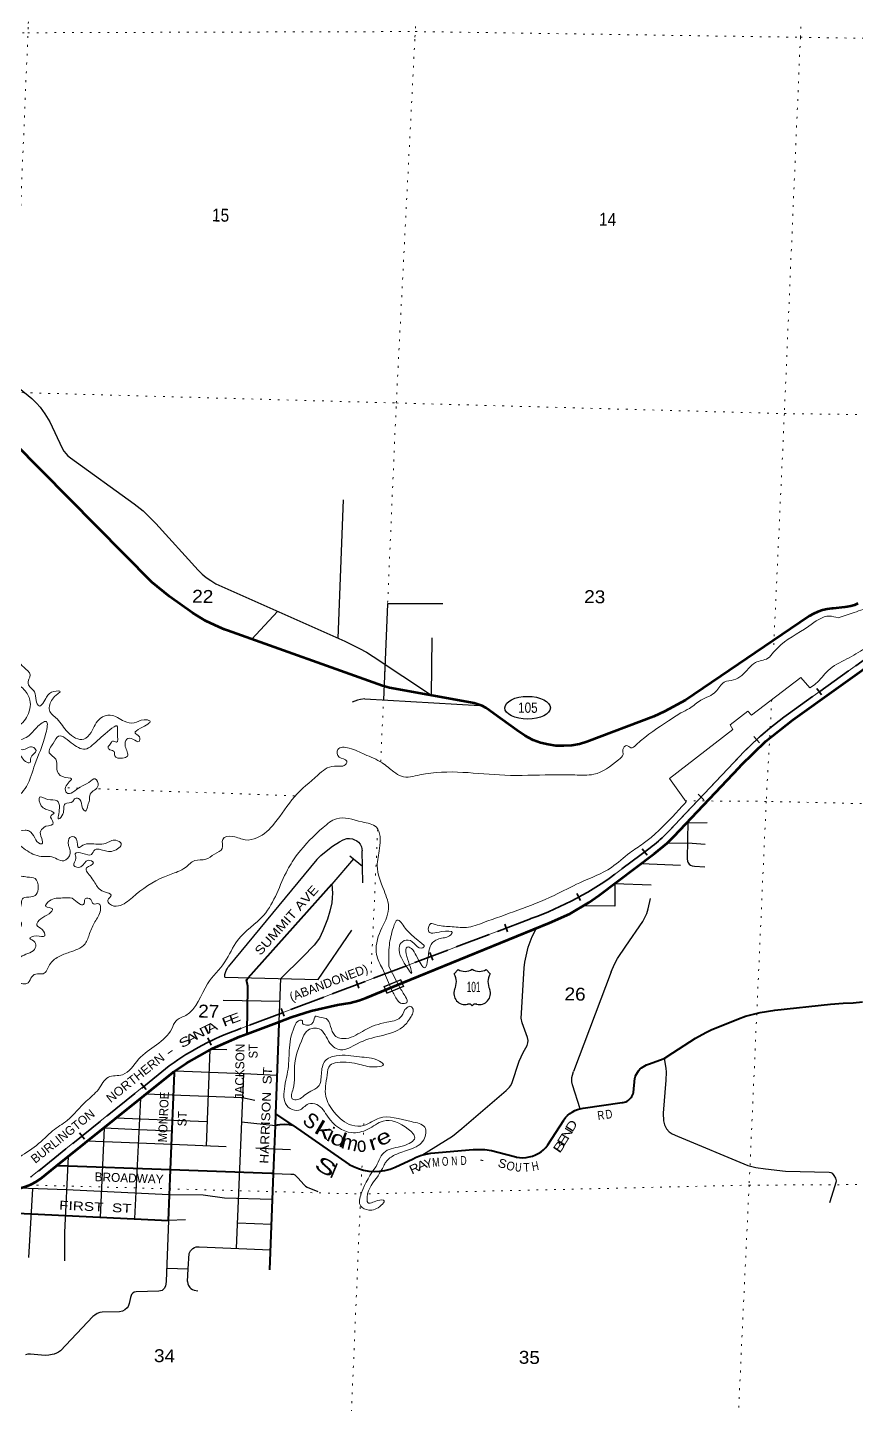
# Model space of a CAD drawing. Header units: feet. Extents: x -757852 to -501257, y -360805 to -170898.
# Drawn here: x -704312 to -693053, y -298636 to -279945 of the extents above; entities that cross this region are included whole.
import ezdxf
from ezdxf.enums import TextEntityAlignment as Align

# ---------------------------------------------------------------- set-up
doc = ezdxf.new("R2010")
doc.units = ezdxf.units.FT
doc.header["$LTSCALE"] = 80
doc.linetypes.add('DOTTED', pattern=[1.5, 0.3, -1.2])
doc.linetypes.add('LONG_DASHED', pattern=[7.5, 6, -1.5])
for name, color, linetype, lineweight in [('16', 7, 'Continuous', 25), ('17', 7, 'Continuous', 25), ('20', 7, 'Continuous', 70), ('23', 7, 'Continuous', 70), ('26', 7, 'Continuous', 40), ('27', 7, 'Continuous', 13), ('29', 7, 'Continuous', 25), ('34', 7, 'Continuous', 13), ('39', 7, 'Continuous', 13), ('41', 7, 'Continuous', 13), ('57', 7, 'Continuous', 13), ('63', 7, 'Continuous', 25), ('7', 7, 'DOTTED', 13)]:
    doc.layers.add(name, color=color, linetype=linetype, lineweight=lineweight)

msp = doc.modelspace()

# ---------------------------------------------------------------- linework, layer by layer
at = {"layer": '16'}
for p, q in [((-698516.27, -292791.43), (-698464.96, -292732.67)), ((-698273.2, -292726.7), (-698273.48, -292726.9)), ((-698081.11, -292732.58), (-698029.72, -292791.43))]:
    msp.add_line(p, q, dxfattribs=at)
for centre, radius, start, end in [((-698709.25, -292902.06), 222.05, 332.97043, 29.75871), ((-698373.88, -292575.01), 182.07, 239.97227, 303.45418), ((-698172.1, -292575.51), 181.52, 236.33975, 300.08743), ((-698172.11, -292575.01), 182.07, 236.54582, 236.59441), ((-697836.75, -292902.06), 222.05, 150.24129, 207.02957), ((-698370.06, -293056.96), 151.42, 159.09177, 283.81923), ((-698175.94, -293056.96), 151.42, 256.18077, 20.90823)]:
    msp.add_arc(centre, radius, start, end, dxfattribs=at)
for centre, major_axis, start_param, end_param in [((-698314.72, -293255.78), (-19.56, 51.67), 4.95877769, 6.28318531), ((-698231.27, -293255.78), (19.56, 51.67), 0, 1.32637542)]:
    msp.add_ellipse(centre, major_axis=major_axis, ratio=0.929097, start_param=start_param, end_param=end_param, dxfattribs=at)
at = {"layer": '17'}
msp.add_ellipse((-697519.39, -289179.05), major_axis=(-309.24, 1), ratio=0.500121, dxfattribs=at)
at = {"layer": '20'}
msp.add_line((-701329.18, -293605.29), (-700892.29, -293439.97), dxfattribs=at)
for points in [[(-700892.29, -293439.97), (-700729.83, -293378.5), (-700457.96, -293291.48), (-700100.22, -293212.77), (-699928.55, -293182.63), (-699812.87, -293153.48), (-699712.49, -293117.29), (-699217.05, -292914.93), (-697221.96, -292100.04), (-696947.22, -291974.61), (-696687.1, -291821.15), (-696551.1, -291725.25), (-695794.58, -291158.61), (-695624.02, -291015.17), (-695554.27, -290946.93), (-695534, -290926.05), (-694645.09, -289988.76), (-694619.01, -289960.12), (-694284.79, -289632.51), (-693918.15, -289341.64), (-692677.36, -288454.7)], [(-702330.24, -294120.51), (-702289.46, -294093.1), (-702155.2, -294002.85), (-701801.09, -293803.73), (-701428.1, -293642.71), (-701329.18, -293605.29)], [(-703917.57, -295395.78), (-702339.46, -294127.92), (-702330.24, -294120.51)], [(-704720.88, -295717.97), (-704526, -295714.27), (-704486.45, -295710.74), (-704411.44, -295697.97), (-704338.18, -295677.44), (-704267.47, -295649.36), (-704200.08, -295614.04), (-704136.75, -295571.87), (-703917.57, -295395.78)]]:
    msp.add_lwpolyline(points, dxfattribs=at)
at = {"layer": '23'}
msp.add_lwpolyline([(-693033.16, -287765.01), (-693080.55, -287785.42), (-693129.82, -287800.76), (-693180.42, -287810.86), (-693210.86, -287814.34), (-693370, -287831.05), (-693386.93, -287832.74), (-693452.16, -287840.41), (-693516.23, -287854.86), (-693578.45, -287875.92), (-693638.11, -287903.38), (-693694.59, -287936.92), (-693707.51, -287945.78), (-695375.73, -289073.41), (-695661.3, -289231.13), (-695803.87, -289296.02), (-696713.47, -289641.44), (-696816.15, -289670.97), (-696921.35, -289689.62), (-697027.92, -289697.16), (-697134.7, -289693.52), (-697240.51, -289678.74), (-697344.2, -289652.98), (-697444.63, -289616.52), (-697454.79, -289612.16), (-697554.66, -289558.49), (-697665.86, -289484.08), (-697972, -289263.05), (-698042.27, -289210.76), (-698088.97, -289179.59), (-698138.67, -289153.47), (-698190.83, -289132.69), (-698244.87, -289117.47), (-698293.77, -289108.79), (-699397, -288909.05), (-699491, -288882.05), (-701598, -288129.05), (-701635.22, -288114.63), (-701707.9, -288086.21), (-701894.75, -287997.16), (-702071.26, -287889.06), (-702383, -287668.05), (-702622, -287474.05), (-710486, -279518.05)], dxfattribs=at)
at = {"layer": '26'}
for p, q in [((-700970.5, -295502.1), (-700945.74, -294849.16)), ((-701020, -296807.05), (-700970.5, -295502.1))]:
    msp.add_line(p, q, dxfattribs=at)
for points in [[(-701329.18, -293605.29), (-701328.79, -293577.1), (-701320.61, -292984.05), (-701320.26, -292959.1), (-701325.23, -292934.05), (-701332.65, -292896.67), (-701337.64, -292871.5), (-701315.45, -292846.67), (-700178, -291574.05)], [(-700704.69, -294851.27), (-699943.67, -295377.13), (-699884.22, -295408.16), (-699816.81, -295435.11), (-699746.95, -295454.87), (-699675.41, -295467.22), (-699602.96, -295472.02), (-699530.41, -295469.23), (-699458.56, -295458.86), (-699388.17, -295441.04), (-699320.04, -295415.97), (-699075.32, -295303.2), (-699040.77, -295285.33), (-698973.91, -295257.31), (-698904.48, -295236.43), (-698833.25, -295222.92), (-698257.99, -295177.2), (-698192.22, -295173.33), (-698101.87, -295176.21), (-698012.32, -295188.52), (-697924.55, -295210.12), (-697680.09, -295275.39), (-697672.66, -295277.03), (-697629.13, -295283.88), (-697585.11, -295286.15), (-697541.11, -295283.8), (-697497.59, -295276.86), (-697455.03, -295265.42), (-697413.9, -295249.58), (-697374.65, -295229.54), (-697337.72, -295205.5), (-697303.49, -295177.73), (-697272.36, -295146.54), (-697244.66, -295112.27), (-697029.08, -294775.36), (-697027.56, -294773.16), (-697003.38, -294742.12), (-696976.09, -294713.78), (-696945.99, -294688.44), (-696913.4, -294666.39), (-696878.69, -294647.87), (-696842.23, -294633.08), (-696804.42, -294622.18), (-696765.68, -294615.29), (-696234.38, -294539.39), (-696221.27, -294537.27), (-696203.28, -294532.68), (-696185.87, -294526.23), (-696169.23, -294518), (-696153.53, -294508.07), (-696138.97, -294496.56), (-696125.68, -294483.58), (-696113.83, -294469.29), (-696103.53, -294453.84), (-696094.91, -294437.4), (-696088.05, -294420.14), (-696083.03, -294402.27), (-696061.39, -294206.56), (-696060.59, -294203.39), (-696052.4, -294177.44), (-696041.54, -294152.48), (-696028.13, -294128.8), (-696012.31, -294106.65), (-695994.27, -294086.27), (-695974.2, -294067.89), (-695952.32, -294051.71), (-695928.86, -294037.91), (-695904.09, -294026.63), (-695878.28, -294018.01), (-695667, -293941.05), (-695548, -293862.05), (-695237.31, -293661.68), (-695101.04, -293585.26), (-695026.61, -293551.01), (-694656.86, -293399.4), (-694558.62, -293365.24), (-694361.46, -293313.72), (-694160, -293283.1), (-693407.24, -293203.82), (-693233.96, -293190.09), (-693099.86, -293184.5), (-692971.1, -293168.59)], [(-700939.66, -294688.91), (-700893.2, -293463.96), (-700892.29, -293439.97)], [(-702370.36, -295451.6), (-702315.5, -294134.99), (-702330.24, -294120.51)], [(-700704.69, -294851.27), (-700731, -294846.88), (-700759.9, -294842.05), (-700821.73, -294837.9), (-700883.66, -294840.25), (-700920, -294845.46), (-700945.74, -294849.16), (-700939.66, -294688.91)], [(-700704.69, -294851.27), (-700913, -294707.32), (-700939.66, -294688.91)], [(-704720.88, -295717.97), (-704721.98, -295746.05), (-704733, -296028.05), (-702399, -296139.05), (-702370.36, -295451.6)], [(-702370.36, -295451.6), (-703885, -295396.95), (-703917.57, -295395.78)], [(-700970.5, -295502.1), (-700997, -295501.15), (-702370.36, -295451.6)]]:
    msp.add_lwpolyline(points, dxfattribs=at)
at = {"layer": '29'}
for p, q in [((-704798.95, -284537.91), (-704251.95, -284982.45)), ((-700024, -286354.05), (-700098.47, -288231.99)), ((-701752.8, -287495.85), (-700002.9, -288275.08)), ((-701266.2, -288249.79), (-700915, -287871.05)), ((-698819, -288229.05), (-698831, -289011.05)), ((-699616.78, -288481.71), (-698813, -289015.05)), ((-699729.03, -289059.5), (-698170.15, -289147.74)), ((-695353, -290739.05), (-695082, -290737.05)), ((-695342.5, -290724.04), (-695351.85, -291230)), ((-699934.38, -291187.79), (-699762.78, -291329.73)), ((-699759.79, -291554.91), (-699764.84, -291122.05)), ((-700384.53, -291239.26), (-701585.45, -292696.68)), ((-700175.89, -291571.6), (-699882.2, -291230.95)), ((-695441, -291318.05), (-695975, -291296.05)), ((-700364, -292869.05), (-699909, -292198.05)), ((-701630.46, -292836.09), (-700364, -292869.05)), ((-700892.25, -293438.96), (-700872, -292855.05)), ((-696386.48, -292762), (-696895.12, -294118.38)), ((-701657, -293149.05), (-700882, -293162.98)), ((-701834.96, -293817.01), (-701887.44, -295128.07)), ((-701606, -293822.05), (-701828, -293817.05)), ((-701378, -294149.05), (-701477.13, -296514.09)), ((-702780, -294483.05), (-702860.6, -296113.97)), ((-701874.95, -294798.7), (-703111.97, -294750.21)), ((-703273, -294882.05), (-703327.63, -296096.02)), ((-701404, -294800.05), (-700945, -294849.05)), ((-700972, -295502.05), (-700735.05, -295508)), ((-704246.53, -295708.97), (-704297, -296640.05)), ((-701459, -296169.05), (-700997, -296188.05)), ((-701981.02, -296495.42), (-701010.01, -296535.25)), ((-702422, -296786.05), (-702130, -296796.05))]:
    msp.add_line(p, q, dxfattribs=at)
for points in [[(-704251.95, -284982.45), (-704188.35, -285042.25), (-704139.17, -285100.49), (-704077.92, -285188.86), (-704010.68, -285297.3), (-703842.02, -285654.78), (-703816.91, -285696.96), (-703786.8, -285733.11), (-703768.73, -285753.19), (-703729.59, -285787.32), (-702862.23, -286409.89), (-702741.77, -286506.29), (-702658.67, -286584.81)], [(-702658.67, -286584.81), (-702570, -286676.05), (-701995.35, -287309.09)], [(-701995.35, -287309.09), (-701941.65, -287363.83), (-701885.44, -287410.02), (-701823.2, -287452.19), (-701752.8, -287495.85)], [(-698671, -287767.05), (-699423, -287766.05), (-699479, -289075.05)], [(-700002.9, -288275.08), (-699804.37, -288373.99), (-699708, -288426.21), (-699616.78, -288481.71)], [(-699729.03, -289059.5), (-699788.31, -289064.84), (-699828.46, -289074.88), (-699900.74, -289105.01)], [(-700384.53, -291239.26), (-700327.96, -291184.54), (-700257.69, -291124.29), (-700171.36, -291058.01), (-700072.97, -290997.77), (-700026.79, -290971.66), (-699976.6, -290955.59), (-699938.45, -290953.58), (-699896.29, -290959.61), (-699878.21, -290967.64), (-699838.06, -290985.72), (-699817.98, -291001.78), (-699793.89, -291029.9), (-699777.82, -291068.06), (-699764.84, -291122.05)], [(-695106, -291033.05), (-695345, -291015.05), (-695625, -291020.05)], [(-695351.85, -291230), (-695348.59, -291259.9), (-695344.58, -291276.97), (-695327.51, -291302.07), (-695309.44, -291316.13), (-695283.34, -291325.17), (-695251.21, -291331.19), (-695113.68, -291337.22)], [(-700178, -291574.05), (-700171.84, -291696.66), (-700172.85, -291756.91), (-700178.87, -291825.19), (-700203.97, -291937.66), (-700236.09, -292050.13), (-700300.34, -292206.78), (-700348.53, -292307.2), (-700420.81, -292403.6), (-700573.41, -292560.25), (-700872, -292855.05)], [(-695841, -291587.05), (-696333, -291568.05), (-696334, -291872.05), (-696750.1, -291868.53)], [(-696386.48, -292762), (-696341.45, -292658.66), (-696297.28, -292580.33), (-696184.85, -292413.64), (-695955.95, -292078.25), (-695921.82, -292018), (-695901.74, -291973.82), (-695881.67, -291909.55), (-695849.54, -291766.96)], [(-698956, -295250.05), (-698539.41, -294996.32), (-698414.92, -294887.87), (-697812.57, -294373.73), (-697767.39, -294327.54), (-697751.33, -294309.46), (-697736.27, -294281.35), (-697635.88, -293976.07), (-697579.66, -293859.59), (-697525.44, -293763.18), (-697515.41, -293727.04), (-697513.4, -293694.89), (-697523.44, -293654.73), (-697595.72, -293453.9), (-697607.77, -293393.64), (-697603.75, -293325.36), (-697567.61, -292710.8), (-697556.56, -292630.46), (-697531.47, -292509.97), (-697510.38, -292427.61), (-697486.28, -292357.32), (-697456.16, -292283.01), (-697399.94, -292172.55)], [(-701630.46, -292836.09), (-701630.52, -292799.24), (-701623.49, -292772.13), (-701613.45, -292745.01), (-701602.41, -292721.92), (-701585.45, -292696.68)], [(-695667, -293941.05), (-695643.73, -294069.5), (-695638.72, -294123.72), (-695643.73, -294234.18), (-695679.87, -294684.04), (-695673.86, -294784.46), (-695659.8, -294840.69), (-695633.7, -294892.91), (-695595.1, -294936.73), (-695555.4, -294961.19), (-695483.11, -294993.32), (-694527.4, -295390.96), (-694476.21, -295407.04), (-694417.99, -295419.08), (-694286.47, -295439.16), (-694017.42, -295467.28), (-693423.12, -295483.34), (-693401.55, -295489.38), (-693384.98, -295497.41), (-693358.87, -295527.53), (-693336.79, -295563.68), (-693331.28, -295580.76), (-693330.76, -295599.83), (-693332.78, -295623.93), (-693370.91, -295740.41), (-693419.1, -295897.06)], [(-700927.87, -294172.52), (-701368, -294150.05), (-702306, -294111.05)], [(-696807.79, -294622.65), (-696909.17, -294298.45), (-696919.28, -294254.46), (-696919.7, -294227.16), (-696917.27, -294198.22), (-696909.66, -294165.91), (-696895.12, -294118.38)], [(-701224, -294512.05), (-701391, -294476.05), (-702706.02, -294424.6)], [(-702348.94, -294927.23), (-702800, -294908.05), (-703272, -294885.05)], [(-701615, -295140.05), (-702354, -295108.05), (-703499.97, -295060.43)], [(-703759, -295270.05), (-703811.64, -296301.97), (-703808, -296685.05)], [(-701211, -295153.05), (-700958, -295167.05), (-700739, -295173.05)], [(-700735.05, -295508), (-700701.4, -295511.49), (-700679.83, -295518.51), (-700670.28, -295526.55), (-700635.65, -295562.7), (-700561.36, -295651.06), (-700538.77, -295672.15), (-700513.18, -295687.21), (-700368.61, -295745.46)], [(-700991, -295854.05), (-701638, -295838.05), (-701928, -295793.05), (-702393, -295791.05), (-703783, -295724.05), (-704426, -295702.05)], [(-702168, -296132.05), (-702399, -296139.05), (-702429.82, -296969.17)], [(-702137.65, -296965.17), (-702130, -296796.05), (-702118.7, -296589.18)], [(-702118.7, -296589.18), (-702118.7, -296589.18), (-702098.63, -296552.77), (-702067.54, -296519.85), (-702043.77, -296505.22), (-702021.83, -296497.9), (-701981.02, -296495.42)], [(-702429.82, -296969.17), (-702439.17, -297028.32), (-702458.37, -297063.06), (-702484.88, -297088.67), (-702527.86, -297099.64), (-702838.71, -297106.96), (-702865.22, -297112.45), (-702886.25, -297128.91), (-702901.79, -297143.54), (-702915.5, -297183.78), (-702931.04, -297267.92), (-702944.76, -297304.49), (-702958.47, -297326.44), (-702992.3, -297352.04), (-703020.64, -297368.51), (-703061.78, -297377.65), (-703299.49, -297381.31), (-703332.41, -297388.62), (-703365.32, -297403.26), (-703398.24, -297423.37), (-703423.83, -297443.49), (-703866.33, -297908.06), (-703891.03, -297926.34), (-703916.63, -297939.14), (-703951.37, -297951.95), (-703979.7, -297959.27), (-704022.68, -297966.58), (-704071.13, -297970.24), (-704272.26, -297955.61), (-704306.11, -297955.61), (-704338.09, -297962.93)], [(-702137.65, -296965.17), (-702133.83, -296999.04), (-702126.05, -297022.82), (-702109.14, -297047.51), (-702093.14, -297063.06), (-702070.74, -297075.86), (-702049.26, -297085.01), (-701999.89, -297092.32)]]:
    msp.add_lwpolyline(points, dxfattribs=at)
at = {"layer": '34'}
for p, q in [((-692673.95, -288328.93), (-693976.32, -289260.3)), ((-695854.85, -291078.81), (-696413.89, -291497.54)), ((-697482.25, -292042.76), (-701463.49, -293549.18)), ((-702388.26, -294039.06), (-704269.96, -295550.61))]:
    msp.add_line(p, q, dxfattribs=at)
msp.add_lwpolyline([(-694719.32, -289921.75), (-695606.16, -290856.81), (-695626.02, -290877.28)], dxfattribs=at)
for centre, radius, start, end in [((-691302.77, -293011.46), 4606.42, 125.47539, 137.87585), ((-697077.72, -289459.67), 2029.04, 307.06237, 315.68881), ((-699153.2, -287449.2), 4888.03, 289.98928, 304.08421), ((-700207.3, -297038.27), 3708.35, 109.79043, 126.02374)]:
    msp.add_arc(centre, radius, start, end, dxfattribs=at)
at = {"layer": '39'}
for p, q in [((-699250.38, -292987.07), (-699406.18, -292691.15)), ((-699492.9, -292717.64), (-699353.21, -293032.78))]:
    msp.add_line(p, q, dxfattribs=at)
msp.add_lwpolyline([(-695367.58, -290457.75), (-695591.63, -290138.49), (-694734.54, -289473.31), (-694770, -289411.05), (-694530, -289223.05), (-694480, -289280.05), (-693807.51, -288767.04), (-693687.32, -288907.87)], dxfattribs=at)
for points in [[(-693303.63, -287958.34), (-693084.72, -287886.04), (-692845.85, -287794.71), (-692748.93, -287745.61), (-692712.33, -287722.66), (-692654.27, -287687.08)], [(-694180.19, -288424.6), (-694127.06, -288368.48), (-693701.47, -288071.89), (-693419.66, -287934.5), (-693303.63, -287958.34)], [(-693687.32, -288907.87), (-693603, -288850.05), (-693439.64, -288673.53), (-693182.86, -288516.18), (-692941.05, -288373.85), (-692797.1, -288283.81), (-692731.47, -288249.7), (-692713.8, -288242.96), (-692670.04, -288225.28)], [(-704064.74, -290787.15), (-704133.66, -290850.25), (-704119.52, -290953.23), (-704117.42, -291025.22), (-704139.42, -291025.25), (-704213.53, -290943.36), (-704292.66, -290851.47), (-704342.67, -290840.53), (-704467.66, -290849.71), (-704559.7, -290815.83), (-704700.63, -290871.03), (-704747.59, -290902.09), (-704648.48, -290982.95), (-704474.43, -291018.72), (-704290.26, -291138.46), (-704070.18, -291199.16), (-704004.18, -291197.07), (-703820.1, -291254.82), (-703731.23, -291157.69), (-703761.44, -291008.73), (-703717.55, -290928.67), (-703647.5, -290962.58), (-703619.34, -291077.54), (-703560.39, -291044.46), (-703465.42, -291024.33), (-703252.42, -291020.03), (-703111.48, -290976.84), (-703041.42, -291022.74), (-703150.28, -291122.89), (-703314.31, -291105.12), (-703399.3, -291106.24), (-703444.21, -291171.3), (-703560.24, -291155.46), (-703663.23, -291160.6), (-703654.15, -291219.59), (-703682.01, -291319.63), (-703589.98, -291339.5), (-703488.11, -291247.36), (-703418.06, -291284.26), (-703509.96, -291353.39), (-703447.79, -291479.3), (-703352.6, -291621.17), (-703277.52, -291675.07), (-703175.45, -291723.93), (-703219.36, -291788.99), (-703198.29, -291841.96), (-703076.25, -291868.79), (-702888.41, -291753.53), (-702452.8, -291471.93), (-702268.89, -291403.68), (-702164.97, -291345.54), (-702041.1, -291253.37), (-701892.12, -291236.16), (-701772.22, -291164), (-701666.33, -291089.85), (-701661.5, -290964.85), (-701522.55, -290925.65), (-701354.49, -290972.42), (-701196.53, -290944.21), (-700955.8, -290746.87), (-700686.29, -290386.5), (-700368.7, -290093.07), (-700144.86, -289970.76), (-699983.91, -289939.54), (-699976.96, -289903.53), (-700081.03, -289847.67), (-700097.17, -289744.69), (-699944.2, -289727.48), (-699732.08, -289812.19), (-699496.93, -289924.87), (-699334.75, -290050.64), (-699233.67, -290109.5), (-698981.7, -290090.16), (-697829.69, -290094.57), (-697202.7, -290088.71), (-696877.69, -290091.26), (-696619.71, -290081.91), (-696284.98, -289885.45), (-696223.08, -289812.36), (-696225.17, -289747.36), (-696176.25, -289690.3), (-696118.2, -289723.22), (-696043.26, -289681.11), (-695604.71, -289355.51), (-695437.85, -289248.28), (-695322.94, -289188.12), (-695166.09, -289074.91), (-694962.25, -288959.63), (-694849.43, -288831.47), (-694722.47, -288801.3), (-694518.68, -288647.02), (-694424.79, -288565.89), (-694257.87, -288506.66), (-694180.19, -288424.6)], [(-704648.51, -289504.95), (-704487.57, -289457.73), (-704325.77, -289311.51), (-704279.1, -289075.44), (-704362.3, -288931.56), (-704422.36, -288887.64), (-704459.28, -288945.69), (-704525.2, -289000.78), (-704531.33, -288905.79), (-704440.46, -288810.67), (-704417.57, -288736.64), (-704488.52, -288771.73), (-704567.49, -288794.84), (-704502.67, -288660.75), (-704535.75, -288599.8), (-704610.83, -288543.9), (-704684.87, -288517), (-704634.99, -288430.93), (-704514.94, -288463.77), (-704362.71, -288629.56), (-704278.57, -288733.44), (-704305.41, -288851.48), (-704216.25, -288964.36), (-704195.09, -289081.33), (-704155.99, -289154.28), (-704053.16, -289034.13), (-703953.26, -288957), (-703867.26, -288960.88), (-703901.22, -288988.92), (-703975.12, -289063.03), (-704013.91, -289211.08), (-703911.75, -289329.94), (-703764.5, -289511.74), (-703547.37, -289604.44), (-703449.5, -289512.3), (-703324.76, -289323.13), (-703187.82, -289277.94), (-702997.7, -289361.68), (-702865.67, -289384.5), (-702728.73, -289341.31), (-702652.71, -289357.21), (-702776.57, -289456.38), (-702852.48, -289521.48), (-702793.41, -289575.4), (-702796.32, -289637.41), (-702882.37, -289603.52), (-702964.37, -289603.64), (-702984.23, -289702.66), (-702955.05, -289835.62), (-703022.01, -289862.72), (-703126.06, -289831.86), (-703136.14, -289773.87), (-703192.17, -289749.95), (-703218.22, -289715.99), (-703189.27, -289673.95), (-703156.33, -289630.9), (-703104.32, -289643.83), (-703091.47, -289528.81), (-703097.62, -289422.82), (-703193.54, -289478.95), (-703412.28, -289669.25), (-703507.19, -289734.38), (-703693.27, -289674.64), (-703890.43, -289563.91), (-703966.29, -289663.02), (-704017.12, -289789.09), (-703928, -289874.96), (-703914.82, -290007.94), (-703838.67, -290113.84), (-703714.63, -290142.67), (-703796.47, -290255.78), (-703780.36, -290335.76), (-703595.47, -290255.51), (-703480.56, -290191.35), (-703392.63, -290142.23), (-703354.5, -290234.17), (-703459.34, -290350.32), (-703472.23, -290432.34), (-703492.14, -290502.36), (-703526.03, -290582.41), (-703565.08, -290541.46), (-703603.25, -290422.52), (-703667.26, -290408.6), (-703696.21, -290450.64), (-703801.16, -290482.79), (-703831.97, -290622.83), (-703887.88, -290687.91), (-703879.08, -290539.9), (-703911.22, -290439.94), (-704039.24, -290424.12), (-704149.29, -290391.27), (-704125.13, -290508.23), (-703986.02, -290584.04), (-703951.99, -290610), (-703992.95, -290640.05), (-703962.81, -290739.01), (-704064.74, -290787.15)], [(-705159.47, -290260.66), (-705261.53, -290214.8), (-705334.49, -290245.9), (-705420.54, -290210.02), (-705477.73, -290070.09), (-705446.82, -290004.05), (-705303.82, -290002.86), (-705072.69, -290099.54), (-704795.65, -290127.16), (-704602.67, -290116.89), (-704627.75, -290055.93), (-704752.81, -290015.1), (-704777.92, -289932.13), (-704680.01, -289864), (-704604.14, -289772.89), (-704475.13, -289777.72), (-704396.04, -289843.61), (-704340.95, -289908.53), (-704276.93, -289922.44), (-704268.02, -289860.43), (-704197.16, -289759.33), (-704239.22, -289711.39), (-704380.17, -289749.58), (-704475.26, -289682.72), (-704332.4, -289581.52), (-704187.59, -289447.32), (-704055.7, -289365.14), (-704062.48, -289522.15), (-704212.9, -289949.35), (-704327.49, -290245.51), (-704411.34, -290351.63), (-704558.23, -290435.83), (-704665.19, -290463.98), (-704732.14, -290503.07), (-704700, -290602.03), (-704751.87, -290695.1), (-704824.98, -290615.2), (-704939.13, -290504.35), (-705086.38, -290328.56), (-705159.47, -290260.66)], [(-698863.03, -292482.93), (-698811, -292367.05), (-698668, -292303.05), (-698599, -292285.05), (-698545, -292231.05), (-698688, -292218.05), (-698868, -292205.05), (-698833, -292109.05), (-698772, -292122.05), (-698573, -292149.05), (-698352, -292161.05), (-698117, -292095.05), (-697653, -291927.05), (-697161, -291727.05), (-696810, -291553.05), (-696381, -291345.05), (-696130, -291146.05), (-695951, -291023.05), (-695540, -290645.05), (-695367.58, -290457.75)], [(-704588, -295376.05), (-704073.58, -295017.29), (-703970.89, -294921.15), (-703774.23, -294781.31), (-703513.61, -294518.4), (-703349.83, -294359.17), (-703214.06, -294193.98), (-703023.1, -294159.72), (-702803.39, -293949.42), (-702353.96, -293535.8), (-702295.11, -293427.72), (-702163.21, -293354.54), (-701867.8, -292927.13), (-701631.21, -292628.81), (-701458.61, -292336.57), (-701104.08, -291995.08), (-700780.93, -291378.63), (-700644.22, -291165.45), (-700295.72, -290803.97), (-700116.88, -290685.72), (-699767.82, -290728.24), (-699573.72, -290799.97), (-699531.33, -291086.91), (-699562, -291325.96), (-699469.54, -291658.83), (-699408.2, -291907.75), (-699516.79, -292204.9), (-699570.34, -292529.97), (-699492.9, -292717.64)], [(-704858.57, -291642.24), (-704769.43, -291745.12), (-704728.51, -291685.07), (-704708.66, -291577.04), (-704614.73, -291522.91), (-704577.81, -291466.86), (-704546.71, -291535.82), (-704508.7, -291546.76), (-704459.78, -291485.7), (-704316.8, -291476.5), (-704210.77, -291498.35), (-704166.6, -291615.29), (-704196.47, -291713.33), (-704265.42, -291746.43), (-704372.4, -291762.58), (-704413.2, -291910.63), (-704486.05, -292019.73), (-704472.98, -292070.71), (-704402.96, -292087.62), (-704407.85, -292161.63), (-704540.87, -292149.81), (-704643.81, -292193.95), (-704746.8, -292204.09), (-704769.99, -292064.12), (-704903.24, -291883.31), (-705004.44, -291738.45), (-705112.51, -291685.59), (-705102.62, -291603.58), (-704981.69, -291555.41), (-704917.64, -291587.33), (-704858.57, -291642.24)], [(-704450.82, -292915.68), (-704604.87, -292873.9), (-704698.99, -292792.03), (-704667.14, -292681.98), (-704591.1, -292709.88), (-704524.01, -292776.79), (-704490.13, -292689.74), (-704383.32, -292546.59), (-704206.47, -292439.35), (-704212.58, -292359.36), (-704281.65, -292307.45), (-704194.7, -292275.33), (-704078.7, -292275.17), (-704112.82, -292188.22), (-704185.9, -292130.32), (-704132.02, -292043.25), (-704020.11, -291974.09), (-703973.2, -291907.03), (-704065.24, -291877.15), (-704013.35, -291800.08), (-703835.4, -291760.84), (-703705.4, -291765.66), (-703608.3, -291839.52), (-703552.28, -291851.45), (-703528.39, -291773.41), (-703454.37, -291782.31), (-703417.29, -291841.26), (-703342.3, -291839.16), (-703322.18, -291926.13), (-703396.96, -292083.23), (-703468.74, -292242.33), (-703531.55, -292382.42), (-703627.45, -292454.55), (-703741.39, -292496.71), (-703893.3, -292559.92), (-704013.16, -292668.08), (-704099.99, -292789.2), (-704200.98, -292793.34), (-704265.91, -292848.43), (-704319.8, -292923.5), (-704393.81, -292922.61), (-704450.82, -292915.68)], [(-699406.18, -292691.15), (-699397.53, -292396.73), (-699342.85, -292160.66), (-699290.99, -292060.59), (-699181.83, -292171.43), (-699033.64, -292315.23), (-698929, -292403.05), (-698924, -292408.05), (-698942, -292436.05), (-699035.51, -292405.23), (-699140.61, -292331.38), (-699240.56, -292373.52), (-699266.43, -292465.55), (-699214.63, -292610.32)], [(-699150.11, -292586.39), (-699168.36, -292517.42), (-699156.48, -292427.4), (-699098.45, -292448.32), (-699033.97, -292542.7)], [(-699033.97, -292542.7), (-698918.97, -292708.03), (-698863.03, -292482.93)], [(-699214.63, -292610.32), (-699096.07, -292785.19), (-699150.11, -292586.39)], [(-699354.48, -293030.18), (-699319, -293097.05), (-699211, -293195.05), (-699154, -293166.05), (-699167, -293124.05), (-699250.38, -292987.07)], [(-700549.29, -294438.61), (-700641.63, -294498.45), (-700715.65, -294486.55), (-700705, -294352.05), (-700686, -294048.05), (-700570.8, -293654.35), (-700500.93, -293553.25), (-700349.96, -293538.04), (-700204.69, -293729.84), (-700059.56, -293823.64), (-699834.68, -293739.33), (-699510.83, -293630.89), (-699219.98, -293516.49), (-699111.16, -293385.34), (-699082.34, -293255.3), (-699117.38, -293230.35), (-699142.36, -293240.38), (-699185.32, -293275.44)], [(-699185.32, -293275.44), (-699253.16, -293388.53), (-699431.08, -293447.78), (-699734.93, -293554.2), (-699984.78, -293668.54), (-700138.83, -293628.75), (-700258.15, -293397.92), (-700346, -293377.05), (-700401, -293367.05), (-700432.08, -293446.16), (-700558.04, -293478.33), (-700577.06, -293463.36), (-700576, -293429.05), (-700613, -293420.05), (-700672.04, -293475.49), (-700755, -293794.05), (-700774, -294084.05), (-700746.47, -294618.59), (-700626.44, -294643.42), (-700497.55, -294557.25), (-700383.55, -294563.09), (-700229.31, -294735.88), (-699912.02, -294946.44), (-699690.08, -294901.14), (-699483.23, -294789.85), (-699141.08, -294897.38), (-699052.92, -295016.26), (-699205.77, -295123.47), (-699450.67, -295200.81), (-699578.88, -295405.12)], [(-699474.55, -295396.73), (-699445.47, -295345.8), (-699322.6, -295249.63), (-699108.71, -295171.34), (-698930.89, -295042.09), (-698916.12, -294874.07), (-699101.22, -294797.33), (-699534.29, -294748.92), (-699747.15, -294849.22), (-699906.16, -294846.43), (-700146.4, -294668.76), (-700260.69, -294454.92), (-700243.09, -294163.9), (-700202.28, -294031.84), (-700105.33, -293995.71), (-699800.29, -294019.29), (-699565.25, -294052.96), (-699476.29, -294021.84), (-699530.35, -293976.92), (-699804.43, -293917.29), (-700121.45, -293902.73), (-700269.36, -293971.93), (-700321.11, -294150), (-700362.88, -294322.06), (-700463.79, -294383.2), (-700549.29, -294438.61)], [(-699578.88, -295405.12), (-699778.88, -295770.26), (-699786.64, -295944.27), (-699678.57, -295997.12), (-699508.66, -295931.89), (-699467.74, -295872.83), (-699559.75, -295868.96), (-699690.71, -295896.14), (-699699.81, -295822.15), (-699551.21, -295530.95), (-699474.55, -295396.73)]]:
    msp.add_spline(points, degree=3, dxfattribs=at)
at = {"layer": '57'}
for points in [[(-699472.53, -292961.15), (-699241.62, -292865.35), (-699201.38, -292962.33), (-699432.3, -293058.14)], [(-699462.08, -292965.47), (-699245.94, -292875.79), (-699211.82, -292958), (-699427.97, -293047.69)]]:
    msp.add_lwpolyline(points, close=True, dxfattribs=at)
at = {"layer": '63', "lineweight": 35}
for p, q in [((-693590.67, -288915.53), (-693526.33, -289005.5)), ((-694445.35, -289570.41), (-694371.76, -289652.99)), ((-695204.95, -290352.25), (-695124.7, -290428.36)), ((-695963.54, -291093.37), (-695897.23, -291181.9)), ((-696853.52, -291698.52), (-696800.79, -291795.76)), ((-697831.13, -292117.57), (-697791.98, -292221.02)), ((-698847.58, -292499.38), (-698808.43, -292602.83)), ((-699849.47, -292881.27), (-699810.33, -292984.72)), ((-700865.92, -293263.08), (-700826.78, -293366.53)), ((-701864.9, -293661.44), (-701816.38, -293760.83)), ((-702771.52, -294274.96), (-702702.25, -294361.19)), ((-703605.8, -294948.47), (-703536.53, -295034.71))]:
    msp.add_line(p, q, dxfattribs=at)
at = {"layer": '63', "linetype": 'LONG_DASHED', "lineweight": 35}
msp.add_lwpolyline([(-692673.31, -288329.83), (-693978.15, -289262.98), (-694040.84, -289308.2), (-694104.76, -289356.58), (-694167.88, -289406.09), (-694230.85, -289456.6), (-694292.36, -289508.36), (-694352.7, -289560.98), (-694412.87, -289614.61), (-694471.61, -289669.47), (-694529.16, -289725.19), (-694586.3, -289782.31), (-694641.88, -289840.01), (-694696.93, -289898.47), (-694718.51, -289922.5), (-695605.36, -290857.58), (-695669.2, -290923.37), (-695657.12, -290910.03), (-695665.76, -290918.56), (-695691.62, -290942.93), (-695717.57, -290966.84), (-695744.04, -290990.41), (-695771.17, -291013.44), (-695798.37, -291036.02), (-695825.96, -291058.12), (-695854.18, -291079.69), (-696413.25, -291498.44), (-696484.4, -291546), (-696556.23, -291591.65), (-696628.88, -291636.09), (-696702.48, -291679.99), (-696776.77, -291721.99), (-696851.49, -291762.5), (-696927.14, -291802.48), (-697003.5, -291840.57), (-697080.27, -291877.17), (-697158.27, -291912.83), (-697236.28, -291946.73), (-697314.84, -291979.81), (-697394.49, -292011.28), (-697474.15, -292040.98), (-697481.86, -292043.8), (-701462.56, -293550.01), (-701523.42, -293572.3), (-701583.48, -293595.89), (-701643.18, -293620.52), (-701702.97, -293645.97), (-701761.91, -293672.7), (-701820.13, -293700.35), (-701878.44, -293728.82), (-701935.89, -293758.55), (-701992.63, -293789.21), (-702049.34, -293821.04), (-702104.97, -293853.67), (-702160.36, -293886.99), (-702215.24, -293921.71), (-702269.04, -293957.23), (-702322.47, -293993.79), (-702375.3, -294030.92), (-702387.58, -294039.94), (-704269.27, -295551.47)], dxfattribs=at)
at = {"layer": '7'}
for p, q in [((-703621.21, -290270.64), (-703797.05, -290264.5)), ((-700684.01, -290373.2), (-703382, -290278.99)), ((-699646.42, -292773.08), (-699555.42, -290825.37)), ((-699749.2, -294972.85), (-699746.84, -294922.46)), ((-699743.36, -294847.99), (-699739.44, -294764.12))]:
    msp.add_line(p, q, dxfattribs=at)
for points in [[(-703701.34, -264038.05), (-703691, -264154.05), (-703839.14, -269421.82), (-704098.86, -274710.18), (-704303.33, -279941.24), (-704510.85, -284897.76), (-704720.44, -289504.18)], [(-693092.11, -264362.19), (-693077, -264466.05), (-693289.25, -269581.54), (-693554.92, -274660.68), (-693814.47, -280077.04), (-694032.44, -285185.34), (-694181.06, -288425.36)], [(-699514.38, -289909.82), (-699303.64, -285041.6), (-699049.82, -280073.47), (-698825.54, -274690.7), (-698576.06, -269474.58), (-698538.03, -268419.94)], [(-708701.73, -279998.18), (-704307.56, -280015.48), (-699045.58, -279999.24), (-693814.47, -280077.04), (-692428, -280099.05)], [(-704794.51, -284889.24), (-704510.85, -284897.76), (-699303.64, -285041.6), (-694032.44, -285185.34), (-692580, -285205.05)], [(-694203.85, -289069.39), (-694279.2, -290449.69), (-694511.03, -295659.01), (-694752.95, -300803.35), (-694759.21, -306434.36), (-694740.98, -310089.65)], [(-692744, -290485.05), (-694279.2, -290449.69), (-695378.88, -290441.64)], [(-699787.04, -295783.22), (-699786.87, -295779.27), (-699764.63, -295303.27)], [(-705840.99, -295615.54), (-705029.07, -295637.48), (-699783.35, -295779.36)], [(-699677.9, -295776.79), (-694511.03, -295659.01), (-692902, -295651.05)], [(-700079.01, -309927.11), (-700032.43, -306278.62), (-699994.16, -300654.56), (-699794.12, -295949.79)]]:
    msp.add_lwpolyline(points, dxfattribs=at)

# ---------------------------------------------------------------- texts
at = {"layer": '16', "width": 0.6}
msp.add_text('101', height=140, dxfattribs=at).set_placement((-698253.41, -293038.47), align=Align.CENTER)
at = {"layer": '17', "width": 0.85}
msp.add_text('105', height=140, dxfattribs=at).set_placement((-697516.49, -289247.36), align=Align.CENTER)
at = {"layer": '27'}
for s, rotation, width, p in [('SUMMIT AVE', 48.21, 1.2, (-701149.15, -292549.8)), ('ST', 89.209, 0.95, (-701189.06, -293939.72)), ('HARRISON  ST', 87.828, 1.15, (-701040.48, -295369.11)), ('MONROE', 87.614, 0.95, (-702420.35, -295080)), ('FIRST  ST', 357.277, 1.3, (-703884.95, -295989.25))]:
    msp.add_text(s, height=120, rotation=rotation, dxfattribs=dict(at, width=width)).set_placement(p)
for s, rotation, p in [('JACKSON', 89.209, (-701374.7, -294496.95)), ('ST', 87.614, (-702155.67, -294863.02)), ('BROADWAY', 357.934, (-703402.31, -295604.19))]:
    msp.add_text(s, height=120, rotation=rotation, dxfattribs=at).set_placement(p)
for s, rotation, width, p in [('R', 8.13, 0.8, (-696516.25, -294769.73)), ('D', 8.13, 0.8, (-696407.45, -294754.61)), ('N', 59.096, 1.25, (-696933.39, -294988.75)), ('D', 58.044, 1.3, (-696873.28, -294884.3)), ('B', 55.747, 1.45, (-697041.8, -295171.49)), ('E', 58.085, 1.4, (-696987.72, -295075.32)), ('M', 5.053, 0.75, (-698760.1, -295407.4)), ('O', 2.948, 0.7, (-698636.84, -295396.01)), ('N', 2.948, 0.7, (-698512.82, -295389.89)), ('D', 2.426, 0.7, (-698386.42, -295384.05)), ('S', 341.907, 1.05, (-697880.05, -295422.27)), ('R', 25.158, 1.15, (-699031.51, -295485.98)), ('A', 23.929, 1.25, (-698933.09, -295441.69)), ('O', 343.074, 0.9, (-697767.66, -295457.07)), ('U', 354.522, 0.75, (-697651.43, -295475.8)), ('T', 3.239, 0.9, (-697531.14, -295478.09)), ('H', 11.604, 0.8, (-697404.98, -295458.65))]:
    msp.add_text(s, height=120, rotation=rotation, dxfattribs=dict(at, width=width)).set_placement(p, align=Align.CENTER)
for s, rotation, p in [('Y', 14.926, (-698852.9, -295421.24)), ('-', 357.593, (-698144.49, -295368.48))]:
    msp.add_text(s, height=120, rotation=rotation, dxfattribs=at).set_placement(p, align=Align.CENTER)
at = {"layer": '41'}
for s, rotation, p in [('S', 319.935, (-700524.42, -294861.68)), ('m', 347.117, (-699954.06, -295179)), ('l', 337.117, (-700189.76, -295558.99))]:
    msp.add_text(s, height=200, rotation=rotation, dxfattribs=at).set_placement(p, align=Align.CENTER)
for s, rotation, width, p in [('k', 329.912, 1.7, (-700337.89, -294994.51)), ('i', 335.524, 1.1, (-700233.16, -295061.93)), ('d', 339.308, 1.4, (-700120.77, -295120.95)), ('e', 26.24, 1.35, (-699435.97, -295096.2)), ('o', 6.703, 0.85, (-699764.71, -295207.46)), ('r', 17.705, 1.3, (-699588.73, -295176.13)), ('S', 329.308, 1.55, (-700313.15, -295492.3))]:
    msp.add_text(s, height=200, rotation=rotation, dxfattribs=dict(at, width=width)).set_placement(p, align=Align.CENTER)
at = {"layer": '63'}
for s, rotation, p in [('(ABANDONED)', 20.726, (-700726.07, -293165.99)), ('BURLINGTON', 38.774, (-704206.85, -295370.77))]:
    msp.add_text(s, height=120, rotation=rotation, dxfattribs=at).set_placement(p)
for s, rotation, width, p in [('F', 21.444, 1.55, (-701574.47, -293484.45)), ('E', 20.726, 1.4, (-701475.74, -293448.07)), ('S', 31.029, 1.55, (-702144.01, -293761.97)), ('A', 29.304, 1.45, (-702059.76, -293712.66)), ('N', 28.385, 1.35, (-701957.88, -293657.51)), ('T', 26.024, 1.6, (-701853.44, -293605.98)), ('A', 25.404, 1.35, (-701782.82, -293571.93))]:
    msp.add_text(s, height=120, rotation=rotation, dxfattribs=dict(at, width=width)).set_placement(p, align=Align.CENTER)
for s, rotation, width, p in [('-', 35.1, 2, (-702392.32, -293920.66)), ('NORTHERN', 38.774, 1.05, (-703182.54, -294547.51))]:
    msp.add_text(s, height=120, rotation=rotation, dxfattribs=dict(at, width=width)).set_placement(p)
at = {"layer": '7'}
for s, width, p in [('15', 0.9, (-701808.85, -282576.87)), ('14', 0.9, (-696552.11, -282633.9)), ('22', 1.1, (-702077.07, -287751.26)), ('23', 1.1, (-696752.91, -287756.09)), ('26', 1.1, (-697019.78, -293149.49)), ('27', 1.1, (-701995.73, -293382.75)), ('34', 1.1, (-702596.19, -298060.48)), ('35', 1.1, (-697641.04, -298082.39))]:
    msp.add_text(s, height=175, rotation=358.882, dxfattribs=dict(at, width=width)).set_placement(p)

doc.saveas('drawing.dxf')
